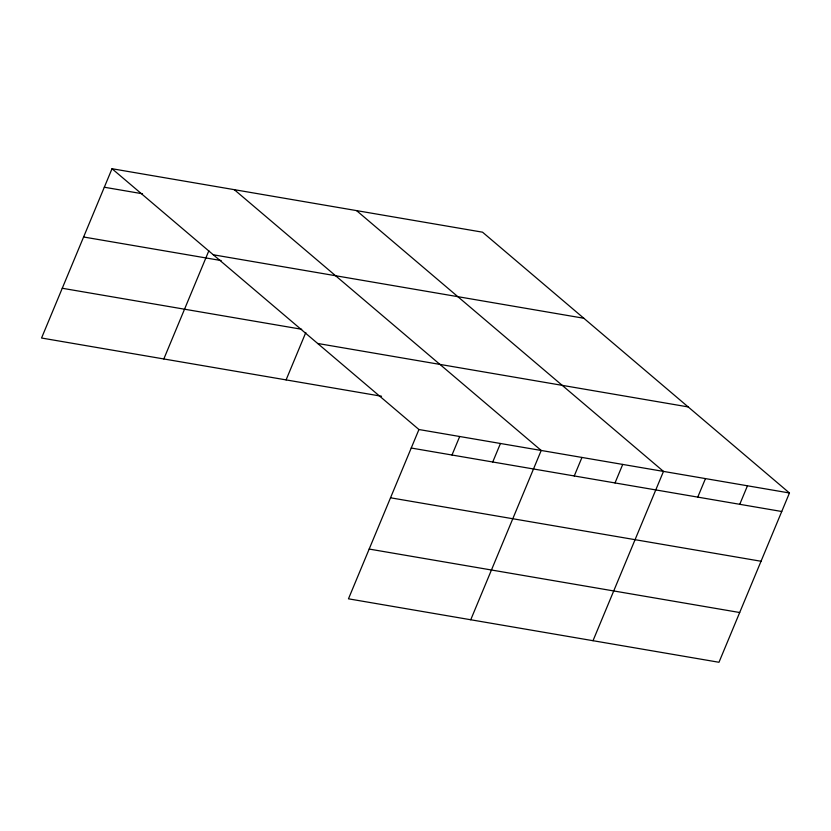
<?xml version="1.0" encoding="UTF-8"?>
<svg xmlns="http://www.w3.org/2000/svg" width="831" height="831" viewBox="0 0 831 831"><rect width="100%" height="100%" fill="white"/><g stroke="black" fill="none" stroke-linecap="round" stroke-linejoin="round"><path stroke-width="1.25" d="M112.019 168.724L418.938 429.523L348.469 598.819L718.981 662.276L789.45 492.98L482.531 232.181L112.019 168.724L41.55 338.02L381.522 396.242M163.821 358.961L208.83 250.827M286.093 379.902L305.808 332.514M451.991 455.014L459.699 436.504M492.741 461.994L500.449 443.484M470.741 619.76L541.21 450.464L234.29 189.665M574.252 475.966L581.96 457.445M615.013 482.946L622.72 464.425M593.012 640.701L663.481 471.406L356.561 210.607M697.76 497.115L705.467 478.604M739.756 504.303L747.464 485.792M104.311 187.235L142.517 193.779M213.307 254.785L583.819 318.252M83.599 236.991L221.15 260.55M62.263 288.264L301.705 329.273M317.66 343.463L688.161 406.92M418.938 429.523L789.45 492.98M411.231 448.034L781.742 511.501M390.518 497.79L761.03 561.257M369.182 549.062L739.694 612.52"/></g></svg>
